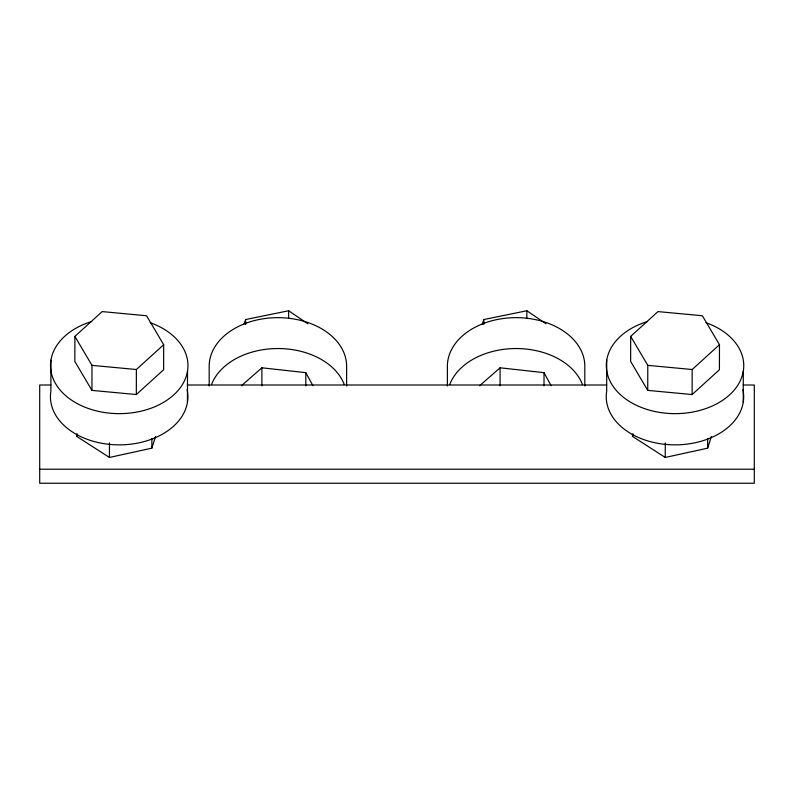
<?xml version="1.0" encoding="UTF-8"?>
<svg xmlns="http://www.w3.org/2000/svg" width="794" height="794" viewBox="0 0 794 794"><rect width="100%" height="100%" fill="white"/><g stroke="black" fill="none" stroke-linecap="round" stroke-linejoin="round"><path stroke-width="1.19" d="M50.935 360.129L50.876 391.343A68.721 48.057 0.1 0 0 120.44 444.848A68.721 48.057 0.1 0 0 187.116 389.715M74.884 336.398L74.835 361.429L91.935 390.39L136.33 394.549L163.624 369.736L163.673 344.715L146.562 315.754L102.168 311.595L74.884 336.398L91.985 365.359L91.935 390.39M155.574 436.502L151.853 448.163L109.443 457.453L76.681 436.392L76.69 433.961M109.443 457.453L109.473 442.903M136.33 394.549L136.379 369.518L163.673 344.715M151.853 448.163L151.872 438.467M187.453 402.26L187.513 371.046M606.735 360.129L606.676 391.343A68.721 48.057 0.1 0 0 676.24 444.848A68.721 48.057 0.1 0 0 742.916 389.715M630.684 336.398L630.635 361.429L647.735 390.39L692.13 394.549L719.424 369.736L719.473 344.715L702.362 315.754L657.968 311.595L630.684 336.398L647.785 365.359L647.735 390.39M711.374 436.502L707.653 448.163L665.243 457.453L632.481 436.392L632.49 433.961M665.243 457.453L665.273 442.903M692.13 394.549L692.179 369.518L719.473 344.715M707.653 448.163L707.672 438.467M743.253 402.26L743.313 371.046M76.681 436.392L77.425 434.06M632.481 436.392L633.225 434.06M244.036 324.091L245.634 319.535L288.649 310.752L307.814 323.783M482.236 324.091L483.834 319.535L526.849 310.752L546.014 323.783M241.416 385.745L261.881 367.801L305.819 372.654L312.935 385.686M479.616 385.745L500.081 367.801L544.019 372.654L551.135 385.686M50.866 385.001L39.7 385.001L39.7 483.248L754.3 483.248L754.3 385.001L743.134 385.001M187.334 385.001L606.666 385.001M39.7 469.214L754.3 469.214M647.785 365.359L692.179 369.518M91.985 365.359L136.379 369.518M584.821 386.013L584.821 366.242A68.721 48.593 0 0 0 516.1 317.65A68.721 48.593 0 0 0 447.379 366.242L447.379 386.013M544.019 372.654L544.019 385.844M526.849 310.752L526.849 318.176M500.081 367.801L500.081 385.785M483.834 319.535L483.834 324.488M346.621 386.013L346.621 366.242A68.721 48.593 0 0 0 277.9 317.65A68.721 48.593 0 0 0 209.179 366.242L209.179 386.013M305.819 372.654L305.819 385.844M288.649 310.752L288.649 318.176M261.881 367.801L261.881 385.785M245.634 319.535L245.634 324.488M705.985 322.711A68.721 48.057 0.1 0 1 727.671 396.534A68.721 48.057 0.1 0 1 619.985 394.3A68.721 48.057 0.1 0 1 647.547 321.51M449.722 384.554A68.721 48.593 0 0 1 516.1 348.536A68.721 48.593 0 0 1 582.478 384.554M211.522 384.554A68.721 48.593 0 0 1 277.9 348.536A68.721 48.593 0 0 1 344.278 384.554M150.185 322.711A68.721 48.057 0.1 0 1 171.871 396.534A68.721 48.057 0.1 0 1 64.185 394.3A68.721 48.057 0.1 0 1 91.747 321.51"/></g></svg>
